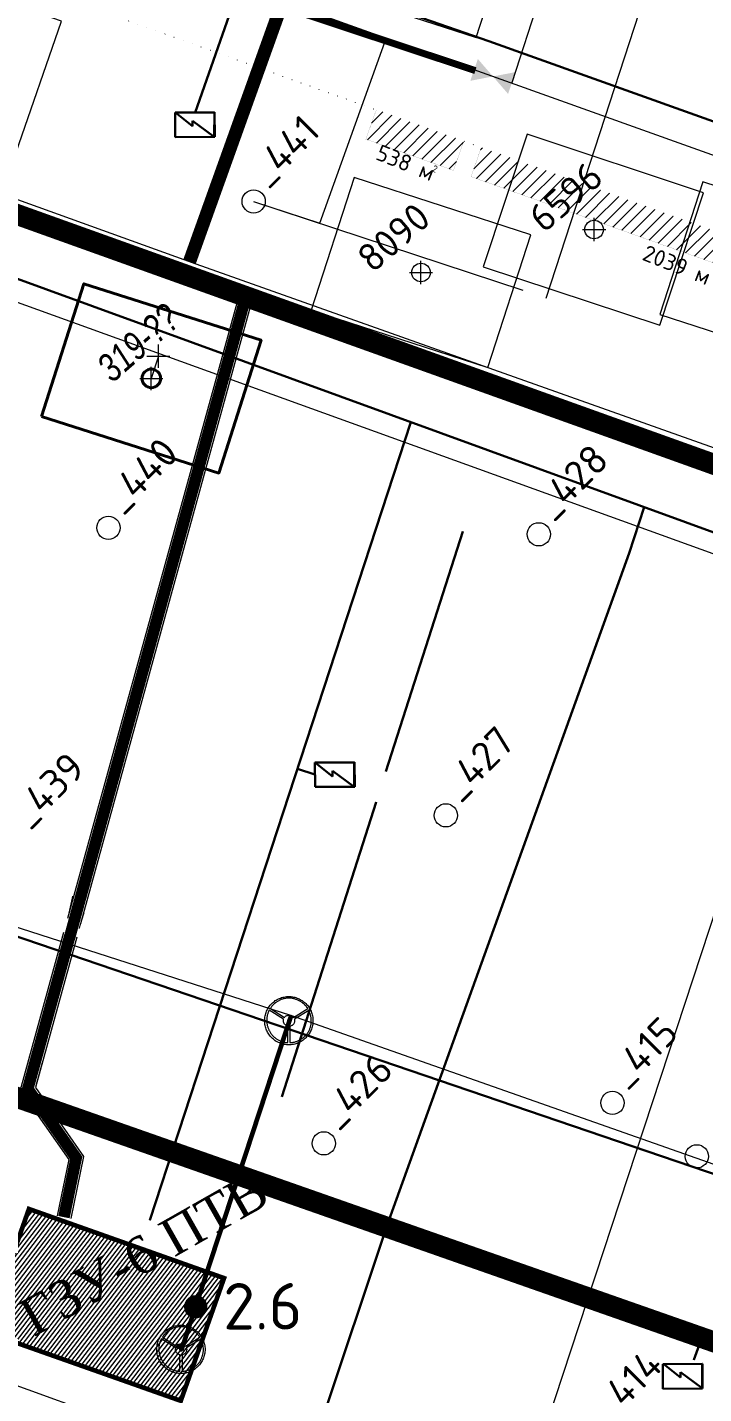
# Model space of a CAD drawing. Header units: millimetres. Extents: x 519 to 9564855, y -810 to 5021775.
# Drawn here: x 9531603 to 9531894, y 4999046 to 4999633 of the extents above; entities that cross this region are included whole.
import ezdxf

# ---------------------------------------------------------------- set-up
doc = ezdxf.new("R2010")
doc.units = ezdxf.units.MM
doc.header["$LTSCALE"] = 2
doc.header["$MEASUREMENT"] = 0
doc.header["$PDMODE"] = 2
doc.header["$PDSIZE"] = 5
doc.linetypes.add('DASHED', pattern=[0.75, 0.5, -0.25])
for name, color, linetype in [('COMPOUND', 3, 'Continuous'), ('Existing roads', 41, 'Continuous'), ('FIBERGLASS', 212, 'Continuous'), ('OilColl&Flowlines', 3, 'Continuous'), ('OLD WELLS(dr.bfr2000)', 24, 'Continuous'), ('PPLINE_WAT', 7, 'WTR_LINE'), ('ROAD_ASF', 9, 'Continuous'), ('ROAD_GROUND', 9, 'Continuous'), ('Скважины  2018 года', 7, 'Continuous'), ('Скважины 2017г', 221, 'Continuous'), ('Скважины 2019г.', 241, 'Continuous'), ('Скважины на 2015 год', 7, 'Continuous'), ('Скважины на 2020 год', 140, 'Continuous')]:
    doc.layers.add(name, color=color, linetype=linetype)
for name, color, linetype, lineweight in [('SteamInjInfrastructure', 25, 'Continuous', 100), ('Оптиковолоконный кабель', 220, 'CAB6', 20), ('Скв на 2025 допы от ХеКай', 204, 'Continuous', 0), ('Скважины на 2023 год', 201, 'Continuous', 20), ('Электро', 1, 'Continuous', 30), ('Электроснаб', 1, 'Continuous', 18), ('Электроснабжене', 1, 'Continuous', 18)]:
    doc.layers.add(name, color=color, linetype=linetype, lineweight=lineweight)
doc.styles.add('92051501$0$STANDARD', font='simplex.shx')
doc.styles.add('Elect', font='isocpeur.ttf')
doc.styles.add('GeoApp', font='', dxfattribs={"height": 1})
doc.styles.add('Line_GUGK', font='')
doc.styles.get("Standard").update_dxf_attribs({"font": 'isocpeur.ttf', "width": 0.5})
doc.styles.get('GeoApp').set_extended_font_data('D431', italic=True)
doc.styles.get('Line_GUGK').set_extended_font_data('Bm431', italic=True)
doc.linetypes.add('CAB', pattern='A,0.7,-0.43403,["K",Standard,S=0.9,R=0,X=-0.4,Y=-0.3],-0.8', length=1.93403)
doc.linetypes.add('CAB6', pattern='A,0.9,-0.9,["6",Standard,S=0.9,R=0,X=-0.8,Y=-0.4],11', length=12.8)
doc.linetypes.add('g5_122_n', pattern='A,1,-1,1.5,-0.3,["Н",GeoApp,S=1,R=0,X=0,Y=-0.5],-1.5,1.5,-1,4,-1,4,-1,3', length=20.8)
doc.linetypes.add('STM_LINE', pattern='A,0.5,-0.2,["S",92051501$0$STANDARD,S=0.1,R=0,X=-0.1,Y=-0.05],-0.05', length=0.75)
doc.linetypes.add('WTR_LINE', pattern='A,0.5,-0.2,["W",92051501$0$STANDARD,S=0.1,R=0,X=-0.1,Y=-0.05],-0.05', length=0.75)
pattern_1 = [(45, (2e-07, 3e-08), (-2.6516504294, 2.6516504294), [])]

# ---------------------------------------------------------------- blocks, each defined once
blk = doc.blocks.new('A$C80b59c50')
at = {"color": 24, "linetype": 'g5_122_n', "lineweight": 30, "ltscale": 5}
blk.add_line((-70.19, -488.02, -25.78), (-989.26, -175.19, -25.78), dxfattribs=at)

msp = doc.modelspace()

# ---------------------------------------------------------------- hatches: boundary and pattern name
at = {"layer": 'Existing roads', "linetype": 'ByBlock', "lineweight": 0, "ltscale": 80}
h = msp.add_hatch(dxfattribs=at)
h.set_pattern_fill('ANSI31', color=0, scale=30, style=0)
h.set_pattern_definition(pattern_1)
edge = h.paths.add_edge_path()
edge.add_line((9532778.519, 4999230.469), (9531406.804, 4999722.068))
edge.add_line((9531988.9698, 4999513.27001), (9531985.02959, 4999501.29115))
edge.add_line((9531985.02959, 4999501.29115), (9532135.5995, 4999447.17366))
edge.add_line((9532135.5995, 4999447.17366), (9532139.95261, 4999459.32019))
h = msp.add_hatch(dxfattribs=at)
h.set_pattern_fill('ANSI31', color=0, scale=30, style=0)
h.set_pattern_definition(pattern_1)
edge = h.paths.add_edge_path()
edge.add_line((9531793.51542, 4999569.26863), (9531798.02798, 4999581.86007))
edge.add_line((9531941.09132, 4999530.58864), (9531936.69892, 4999518.35317))
edge.add_line((9531936.69892, 4999518.35317), (9531793.51542, 4999569.26863))
edge.add_line((9532778.519, 4999230.469), (9531406.804, 4999722.068))
h = msp.add_hatch(dxfattribs=at)
h.set_pattern_fill('ANSI31', color=0, scale=30, style=0)
h.set_pattern_definition(pattern_1)
edge = h.paths.add_edge_path()
edge.add_line((9531785.9778, 4999571.94897), (9531748.25838, 4999585.36184))
edge.add_line((9531748.25838, 4999585.36184), (9531752.81099, 4999598.06506))
edge.add_line((9531790.46586, 4999584.57021), (9531785.9778, 4999571.94897))
edge.add_line((9532778.519, 4999230.469), (9531406.804, 4999722.068))
at = {"layer": 'Скважины на 2015 год', "linetype": 'ByBlock', "lineweight": 0, "ltscale": 5}
h = msp.add_hatch(dxfattribs=at)
h.set_pattern_fill('ANSI31', color=5, scale=12, angle=7.57251357, style=0)
h.set_pattern_definition([(52.572513574, (747247.8576, -1213636.8536), (-1.19118473032, 0.9116353099), [])])
h.paths.add_polyline_path([(9531584.67336, 4999072.28076), (9531668.64166, 4999042.64489), (9531687.26658, 4999095.4155), (9531603.29828, 4999125.05137)])
h.paths.add_polyline_path([(9531606.12256, 4999059.92891), (9531711.34329, 4999119.63558), (9531694.4831, 4999149.34821), (9531589.26237, 4999089.64153)], flags=9)

# ---------------------------------------------------------------- linework, layer by layer
at = {"color": 5, "linetype": 'ByBlock', "lineweight": 0}
for points in [[(9531793.22971, 4999610.48965), (9531796.48284, 4999619.87299), (9531802.98248, 4999612.36402)], [(9531809.48212, 4999604.85506), (9531802.98248, 4999612.36402), (9531812.73525, 4999614.23839)]]:
    msp.add_solid(points, dxfattribs=at)
at = {"layer": 'COMPOUND', "lineweight": 0, "const_width": 2, "elevation": 0}
msp.add_lwpolyline([(9531668.64166, 4999042.64489), (9531584.67336, 4999072.28076), (9531603.3095, 4999125.16471), (9531687.26658, 4999095.4155), (9531668.64166, 4999042.64489)], dxfattribs=at)
at = {"layer": 'Existing roads', "color": 0, "linetype": 'ByBlock', "lineweight": 0, "ltscale": 80, "const_width": 0.05}
for points in [[(9531785.9778, 4999571.94897), (9531748.25838, 4999585.36184), (9531752.81099, 4999598.06506)], [(9531790.46586, 4999584.57021), (9531785.9778, 4999571.94897)], [(9531793.51542, 4999569.26863), (9531798.02798, 4999581.86007)], [(9531941.09132, 4999530.58864), (9531936.69892, 4999518.35317), (9531793.51542, 4999569.26863)]]:
    msp.add_lwpolyline(points, dxfattribs=at)
at = {"layer": 'FIBERGLASS', "color": 5, "linetype": 'DASHED', "lineweight": 0, "ltscale": 40, "const_width": 3}
msp.add_lwpolyline([(9531612.88825, 5000199.07456), (9531532.101, 4999969.172), (9531462.756, 4999725.164), (9531795.43, 4999614.868)], dxfattribs=at)
at = {"layer": 'OilColl&Flowlines', "linetype": 'ByBlock', "lineweight": 0, "ltscale": 50}
for p, q in [((9531825.86072, 4999516.92262), (9532005.65313, 5000068.40628)), ((9531593.58748, 4999687.40406), (9532633.13594, 4999315.37923, 0.66924)), ((9531834.72985, 4999683.1034), (9531811.10868, 4999609.54673)), ((9531728.49792, 4999549.22619), (9531757.12998, 4999629.1604)), ((9531700, 4999558.6), (9531815.89156, 4999520.47984)), ((9531700, 4999558.6), (9531728.49792, 4999549.22619))]:
    msp.add_line(p, q, dxfattribs=at)
at = {"layer": 'OilColl&Flowlines', "lineweight": 0}
for points in [[(9532713.437, 4998831.755), (9532326.537, 4998993.655), (9531716.037, 4999208.455), (9531285.237, 4999346.855), (9531274.437, 4999350.855), (9531275.137, 4999352.055)], [(9531715.14397, 4999216.5536), (9531715.14397, 4999216.5536), (9531715.6737, 4999216.54321), (9531716.19303, 4999216.50166), (9531716.71237, 4999216.42896), (9531717.22132, 4999216.34586), (9531717.71988, 4999216.22122), (9531718.20805, 4999216.0862), (9531718.69623, 4999215.92001), (9531719.16363, 4999215.73305), (9531719.62065, 4999215.52531), (9531720.06727, 4999215.29681), (9531720.50352, 4999215.04752), (9531720.92937, 4999214.77747), (9531721.33445, 4999214.48664), (9531721.72915, 4999214.17504), (9531722.10307, 4999213.85305), (9531722.46661, 4999213.51029), (9531722.80937, 4999213.14676), (9531723.14174, 4999212.77284), (9531723.45334, 4999212.37814), (9531723.74417, 4999211.97306), (9531724.01422, 4999211.5472), (9531724.26351, 4999211.11096), (9531724.49201, 4999210.66433), (9531724.71013, 4999210.20732), (9531724.8971, 4999209.72953), (9531725.06328, 4999209.25174), (9531725.19831, 4999208.75318), (9531725.31256, 4999208.25462), (9531725.40604, 4999207.74567), (9531725.47875, 4999207.22633), (9531725.5203, 4999206.69661), (9531725.53068, 4999206.16689), (9531725.53068, 4999206.16689), (9531725.5203, 4999205.62678), (9531725.47875, 4999205.09706), (9531725.40604, 4999204.57772), (9531725.31256, 4999204.06877), (9531725.19831, 4999203.57021), (9531725.06328, 4999203.07165), (9531724.8971, 4999202.58347), (9531724.71013, 4999202.11607), (9531724.49201, 4999201.65906), (9531724.26351, 4999201.21243), (9531724.01422, 4999200.77618), (9531723.74417, 4999200.35033), (9531723.45334, 4999199.94525), (9531723.14174, 4999199.55055), (9531722.80937, 4999199.17663), (9531722.46661, 4999198.8131), (9531722.10307, 4999198.47033), (9531721.72915, 4999198.14835), (9531721.33445, 4999197.83675), (9531720.92937, 4999197.54592), (9531720.50352, 4999197.27586), (9531720.06727, 4999197.02658), (9531719.62065, 4999196.79807), (9531719.16363, 4999196.59034), (9531718.69623, 4999196.40338), (9531718.20805, 4999196.24758), (9531717.71988, 4999196.10216), (9531717.22132, 4999195.98791), (9531716.71237, 4999195.89443), (9531716.19303, 4999195.83211), (9531715.6737, 4999195.79056), (9531715.14397, 4999195.78018), (9531715.14397, 4999195.78018), (9531714.60387, 4999195.79056), (9531714.07414, 4999195.83211), (9531713.55481, 4999195.89443), (9531713.04586, 4999195.98791), (9531712.53691, 4999196.10216), (9531712.04873, 4999196.24758), (9531711.56056, 4999196.40338), (9531711.09316, 4999196.59034), (9531710.62576, 4999196.79807), (9531710.17913, 4999197.02658), (9531709.74288, 4999197.27586), (9531709.32742, 4999197.54592), (9531708.92233, 4999197.83675), (9531708.52764, 4999198.14835), (9531708.15372, 4999198.47033), (9531707.79018, 4999198.8131), (9531707.44742, 4999199.17663), (9531707.11505, 4999199.55055), (9531706.81383, 4999199.94525), (9531706.523, 4999200.35033), (9531706.25295, 4999200.77618), (9531706.00367, 4999201.21243), (9531705.77516, 4999201.65906), (9531705.56743, 4999202.11607), (9531705.38047, 4999202.58347), (9531705.22467, 4999203.07165), (9531705.07925, 4999203.57021), (9531704.965, 4999204.06877), (9531704.87152, 4999204.57772), (9531704.8092, 4999205.09706), (9531704.76765, 4999205.62678), (9531704.75726, 4999206.16689), (9531704.75726, 4999206.16689), (9531704.76765, 4999206.69661), (9531704.8092, 4999207.22633), (9531704.87152, 4999207.74567), (9531704.965, 4999208.25462), (9531705.07925, 4999208.75318), (9531705.22467, 4999209.25174), (9531705.38047, 4999209.72953), (9531705.56743, 4999210.20732), (9531705.77516, 4999210.66433), (9531706.00367, 4999211.11096), (9531706.25295, 4999211.5472), (9531706.523, 4999211.97306), (9531706.81383, 4999212.37814), (9531707.11505, 4999212.77284), (9531707.44742, 4999213.14676), (9531707.79018, 4999213.51029), (9531708.15372, 4999213.85305), (9531708.52764, 4999214.17504), (9531708.92233, 4999214.48664), (9531709.32742, 4999214.77747), (9531709.74288, 4999215.04752), (9531710.17913, 4999215.29681), (9531710.62576, 4999215.52531), (9531711.09316, 4999215.73305), (9531711.56056, 4999215.92001), (9531712.04873, 4999216.0862), (9531712.53691, 4999216.22122), (9531713.04586, 4999216.34586), (9531713.55481, 4999216.42896), (9531714.07414, 4999216.50166), (9531714.60387, 4999216.54321), (9531715.14397, 4999216.5536)], [(9531713.27437, 4999207.58987), (9531713.27437, 4999207.58987), (9531713.4821, 4999207.83915), (9531713.72099, 4999208.05727), (9531713.98066, 4999208.23384), (9531714.24033, 4999208.36887), (9531714.52077, 4999208.46235), (9531714.8116, 4999208.53506), (9531715.10243, 4999208.56622), (9531715.39326, 4999208.56622), (9531715.6737, 4999208.53506), (9531715.95414, 4999208.47274), (9531716.21381, 4999208.38964), (9531716.4527, 4999208.27539), (9531716.68121, 4999208.14036), (9531716.86817, 4999207.97418), (9531717.03436, 4999207.7976), (9531717.16938, 4999207.58987), (9531723.256, 4999211.40179), (9531723.256, 4999211.40179), (9531723.11058, 4999211.64068), (9531722.94439, 4999211.86919), (9531722.77821, 4999212.0977), (9531722.60163, 4999212.32621), (9531722.41467, 4999212.54433), (9531722.22771, 4999212.76245), (9531722.01998, 4999212.97018), (9531721.81224, 4999213.17792), (9531721.59412, 4999213.37526), (9531721.376, 4999213.57261), (9531721.13711, 4999213.75957), (9531720.89821, 4999213.93615), (9531720.65932, 4999214.11272), (9531720.41004, 4999214.27891), (9531720.15037, 4999214.4451), (9531719.8907, 4999214.59051), (9531719.62065, 4999214.73592), (9531719.35059, 4999214.88134), (9531719.07015, 4999215.00598), (9531718.78971, 4999215.13062), (9531718.50927, 4999215.24487), (9531718.21844, 4999215.34874), (9531717.92761, 4999215.44222), (9531717.63678, 4999215.52531), (9531717.33557, 4999215.60841), (9531717.03436, 4999215.67073), (9531716.73314, 4999215.73305), (9531716.42154, 4999215.78498), (9531716.12032, 4999215.81614), (9531715.80872, 4999215.8473), (9531715.49712, 4999215.85769), (9531715.18552, 4999215.86807), (9531715.18552, 4999215.86807), (9531714.87392, 4999215.85769), (9531714.56232, 4999215.8473), (9531714.25072, 4999215.81614), (9531713.93912, 4999215.78498), (9531713.6379, 4999215.73305), (9531713.33669, 4999215.68111), (9531713.03547, 4999215.61879), (9531712.74464, 4999215.54609), (9531712.44343, 4999215.45261), (9531712.16299, 4999215.35913), (9531711.87216, 4999215.26565), (9531711.59172, 4999215.15139), (9531711.32166, 4999215.02675), (9531711.05161, 4999214.90211), (9531710.78156, 4999214.76708), (9531710.52189, 4999214.62167), (9531710.26222, 4999214.47626), (9531710.01294, 4999214.31007), (9531709.76366, 4999214.14388), (9531709.52476, 4999213.97769), (9531709.29626, 4999213.79073), (9531709.06775, 4999213.60377), (9531708.84963, 4999213.41681), (9531708.63151, 4999213.20908), (9531708.42377, 4999213.00134), (9531708.22642, 4999212.79361), (9531708.03946, 4999212.57549), (9531707.8525, 4999212.34698), (9531707.67593, 4999212.11847), (9531707.49936, 4999211.88996), (9531707.34355, 4999211.65107), (9531707.18775, 4999211.40179), (9531713.27437, 4999207.58987)], [(9531714.73889, 4999203.77794), (9531714.73889, 4999203.77794), (9531714.5, 4999203.86104), (9531714.27149, 4999203.95452), (9531714.04298, 4999204.07916), (9531713.83525, 4999204.21419), (9531713.6379, 4999204.36999), (9531713.46133, 4999204.53617), (9531713.29514, 4999204.72313), (9531713.16011, 4999204.92048), (9531713.03547, 4999205.12822), (9531712.9316, 4999205.34634), (9531712.8589, 4999205.57484), (9531712.80696, 4999205.81374), (9531712.78619, 4999206.06302), (9531712.79658, 4999206.3123), (9531712.83812, 4999206.56158), (9531712.91083, 4999206.82125), (9531706.70997, 4999210.71627), (9531706.70997, 4999210.71627), (9531706.57494, 4999210.46699), (9531706.4503, 4999210.2177), (9531706.33604, 4999209.95804), (9531706.23218, 4999209.69837), (9531706.12831, 4999209.42831), (9531706.03483, 4999209.14787), (9531705.95174, 4999208.87782), (9531705.87903, 4999208.58699), (9531705.81671, 4999208.30655), (9531705.76477, 4999208.01572), (9531705.71284, 4999207.72489), (9531705.68168, 4999207.43407), (9531705.65052, 4999207.13285), (9531705.62975, 4999206.83164), (9531705.61936, 4999206.53042), (9531705.61936, 4999206.22921), (9531705.62975, 4999205.92799), (9531705.65052, 4999205.62678), (9531705.67129, 4999205.31518), (9531705.71284, 4999205.01396), (9531705.75439, 4999204.71275), (9531705.81671, 4999204.41153), (9531705.87903, 4999204.11032), (9531705.95174, 4999203.8091), (9531706.03483, 4999203.50789), (9531706.12831, 4999203.21706), (9531706.23218, 4999202.92623), (9531706.34643, 4999202.63541), (9531706.47107, 4999202.34458), (9531706.6061, 4999202.06414), (9531706.75151, 4999201.7837), (9531706.90731, 4999201.50325), (9531706.90731, 4999201.50325), (9531707.06311, 4999201.2332), (9531707.23969, 4999200.97353), (9531707.40587, 4999200.71386), (9531707.59284, 4999200.46458), (9531707.79018, 4999200.22569), (9531707.98753, 4999199.98679), (9531708.18488, 4999199.75829), (9531708.403, 4999199.54017), (9531708.61073, 4999199.33243), (9531708.83924, 4999199.1247), (9531709.06775, 4999198.92735), (9531709.30664, 4999198.74039), (9531709.54554, 4999198.55343), (9531709.78443, 4999198.38724), (9531710.03371, 4999198.22105), (9531710.29338, 4999198.06525), (9531710.54266, 4999197.90945), (9531710.81272, 4999197.77443), (9531711.07238, 4999197.6394), (9531711.34244, 4999197.51476), (9531711.61249, 4999197.4005), (9531711.89293, 4999197.29664), (9531712.16299, 4999197.19277), (9531712.44343, 4999197.10968), (9531712.73426, 4999197.02658), (9531713.0147, 4999196.95388), (9531713.29514, 4999196.89155), (9531713.58597, 4999196.83962), (9531713.8768, 4999196.78769), (9531714.15724, 4999196.75653), (9531714.44806, 4999196.73575), (9531714.73889, 4999196.71498), (9531714.73889, 4999203.77794)], [(9531717.53292, 4999206.82125), (9531717.53292, 4999206.82125), (9531717.59524, 4999206.5512), (9531717.6264, 4999206.28114), (9531717.6264, 4999206.02147), (9531717.60562, 4999205.77219), (9531717.56408, 4999205.52291), (9531717.50176, 4999205.28402), (9531717.40828, 4999205.0659), (9531717.30441, 4999204.85816), (9531717.16938, 4999204.66081), (9531717.0032, 4999204.47385), (9531716.82662, 4999204.31805), (9531716.62927, 4999204.16225), (9531716.41115, 4999204.03761), (9531716.17226, 4999203.93374), (9531715.91259, 4999203.84026), (9531715.63215, 4999203.77794), (9531715.63215, 4999196.71498), (9531715.63215, 4999196.71498), (9531715.91259, 4999196.72537), (9531716.19303, 4999196.74614), (9531716.47347, 4999196.7773), (9531716.75391, 4999196.81885), (9531717.03436, 4999196.87078), (9531717.3148, 4999196.92272), (9531717.59524, 4999196.99542), (9531717.87568, 4999197.06813), (9531718.15612, 4999197.15122), (9531718.43656, 4999197.2447), (9531718.717, 4999197.34857), (9531718.98706, 4999197.45244), (9531719.25711, 4999197.57708), (9531719.52717, 4999197.70172), (9531719.79722, 4999197.83675), (9531720.05689, 4999197.98216), (9531720.31656, 4999198.12757), (9531720.57622, 4999198.29376), (9531720.8255, 4999198.45995), (9531721.07479, 4999198.63652), (9531721.31368, 4999198.8131), (9531721.55257, 4999199.01044), (9531721.78108, 4999199.20779), (9531722.00959, 4999199.41553), (9531722.22771, 4999199.62326), (9531722.43544, 4999199.85177), (9531722.64318, 4999200.08028), (9531722.84053, 4999200.31917), (9531723.02749, 4999200.55806), (9531723.21445, 4999200.80734), (9531723.38064, 4999201.06701), (9531723.54682, 4999201.33707), (9531723.54682, 4999201.33707), (9531723.70262, 4999201.61751), (9531723.84804, 4999201.89795), (9531723.98306, 4999202.18878), (9531724.10771, 4999202.46922), (9531724.21157, 4999202.76005), (9531724.31544, 4999203.06126), (9531724.40892, 4999203.35209), (9531724.49201, 4999203.64292), (9531724.56472, 4999203.94413), (9531724.63743, 4999204.24535), (9531724.68936, 4999204.53617), (9531724.73091, 4999204.83739), (9531724.76207, 4999205.1386), (9531724.79323, 4999205.43982), (9531724.80361, 4999205.73065), (9531724.814, 4999206.03186), (9531724.814, 4999206.33307), (9531724.79323, 4999206.6239), (9531724.77245, 4999206.91473), (9531724.74129, 4999207.21595), (9531724.71013, 4999207.50677), (9531724.6582, 4999207.78721), (9531724.60627, 4999208.07804), (9531724.53356, 4999208.35848), (9531724.46085, 4999208.63892), (9531724.37776, 4999208.91937), (9531724.28428, 4999209.19981), (9531724.1908, 4999209.46986), (9531724.07655, 4999209.72953), (9531723.96229, 4999209.99958), (9531723.83765, 4999210.25925), (9531723.70262, 4999210.50853), (9531717.53292, 4999206.82125)], [(9531715.22707, 4999206.82125), (9531715.22707, 4999206.82125), (9531715.09204, 4999206.81086), (9531714.9674, 4999206.76932), (9531714.86353, 4999206.707), (9531714.75967, 4999206.63429), (9531714.68696, 4999206.53042), (9531714.62464, 4999206.42656), (9531714.58309, 4999206.30191), (9531714.57271, 4999206.16689), (9531714.57271, 4999206.16689), (9531714.58309, 4999206.03186), (9531714.62464, 4999205.91761), (9531714.68696, 4999205.80335), (9531714.75967, 4999205.70987), (9531714.86353, 4999205.62678), (9531714.9674, 4999205.57484), (9531715.09204, 4999205.5333), (9531715.22707, 4999205.52291), (9531715.22707, 4999205.52291), (9531715.3621, 4999205.5333), (9531715.47635, 4999205.57484), (9531715.5906, 4999205.62678), (9531715.68408, 4999205.70987), (9531715.76718, 4999205.80335), (9531715.81911, 4999205.91761), (9531715.86066, 4999206.03186), (9531715.87104, 4999206.16689), (9531715.87104, 4999206.16689), (9531715.86066, 4999206.30191), (9531715.81911, 4999206.42656), (9531715.76718, 4999206.53042), (9531715.68408, 4999206.63429), (9531715.5906, 4999206.707), (9531715.47635, 4999206.76932), (9531715.3621, 4999206.81086), (9531715.22707, 4999206.82125)], [(9531668.70467, 4999075.16235), (9531668.70467, 4999075.16235), (9531669.23439, 4999075.15196), (9531669.75373, 4999075.11042), (9531670.27306, 4999075.03771), (9531670.78201, 4999074.95461), (9531671.28057, 4999074.82997), (9531671.76875, 4999074.69495), (9531672.25692, 4999074.52876), (9531672.72433, 4999074.3418), (9531673.18134, 4999074.13406), (9531673.62797, 4999073.90556), (9531674.06421, 4999073.65628), (9531674.49007, 4999073.38622), (9531674.89515, 4999073.09539), (9531675.28984, 4999072.78379), (9531675.66376, 4999072.4618), (9531676.0273, 4999072.11904), (9531676.37006, 4999071.75551), (9531676.70244, 4999071.38159), (9531677.01404, 4999070.98689), (9531677.30486, 4999070.58181), (9531677.57492, 4999070.15595), (9531677.8242, 4999069.71971), (9531678.05271, 4999069.27308), (9531678.27083, 4999068.81607), (9531678.45779, 4999068.33828), (9531678.62398, 4999067.86049), (9531678.759, 4999067.36193), (9531678.87326, 4999066.86337), (9531678.96674, 4999066.35442), (9531679.03945, 4999065.83508), (9531679.08099, 4999065.30536), (9531679.09138, 4999064.77564), (9531679.09138, 4999064.77564), (9531679.08099, 4999064.23553), (9531679.03945, 4999063.70581), (9531678.96674, 4999063.18647), (9531678.87326, 4999062.67752), (9531678.759, 4999062.17896), (9531678.62398, 4999061.6804), (9531678.45779, 4999061.19222), (9531678.27083, 4999060.72482), (9531678.05271, 4999060.26781), (9531677.8242, 4999059.82118), (9531677.57492, 4999059.38494), (9531677.30486, 4999058.95908), (9531677.01404, 4999058.554), (9531676.70244, 4999058.1593), (9531676.37006, 4999057.78538), (9531676.0273, 4999057.42185), (9531675.66376, 4999057.07909), (9531675.28984, 4999056.7571), (9531674.89515, 4999056.4455), (9531674.49007, 4999056.15467), (9531674.06421, 4999055.88461), (9531673.62797, 4999055.63533), (9531673.18134, 4999055.40683), (9531672.72433, 4999055.19909), (9531672.25692, 4999055.01213), (9531671.76875, 4999054.85633), (9531671.28057, 4999054.71092), (9531670.78201, 4999054.59666), (9531670.27306, 4999054.50318), (9531669.75373, 4999054.44086), (9531669.23439, 4999054.39931), (9531668.70467, 4999054.38893), (9531668.70467, 4999054.38893), (9531668.16456, 4999054.39931), (9531667.63484, 4999054.44086), (9531667.1155, 4999054.50318), (9531666.60655, 4999054.59666), (9531666.0976, 4999054.71092), (9531665.60943, 4999054.85633), (9531665.12125, 4999055.01213), (9531664.65385, 4999055.19909), (9531664.18645, 4999055.40683), (9531663.73982, 4999055.63533), (9531663.30358, 4999055.88461), (9531662.88811, 4999056.15467), (9531662.48303, 4999056.4455), (9531662.08833, 4999056.7571), (9531661.71441, 4999057.07909), (9531661.35088, 4999057.42185), (9531661.00812, 4999057.78538), (9531660.67574, 4999058.1593), (9531660.37453, 4999058.554), (9531660.0837, 4999058.95908), (9531659.81364, 4999059.38494), (9531659.56436, 4999059.82118), (9531659.33586, 4999060.26781), (9531659.12812, 4999060.72482), (9531658.94116, 4999061.19222), (9531658.78536, 4999061.6804), (9531658.63995, 4999062.17896), (9531658.52569, 4999062.67752), (9531658.43221, 4999063.18647), (9531658.36989, 4999063.70581), (9531658.32834, 4999064.23553), (9531658.31796, 4999064.77564), (9531658.31796, 4999064.77564), (9531658.32834, 4999065.30536), (9531658.36989, 4999065.83508), (9531658.43221, 4999066.35442), (9531658.52569, 4999066.86337), (9531658.63995, 4999067.36193), (9531658.78536, 4999067.86049), (9531658.94116, 4999068.33828), (9531659.12812, 4999068.81607), (9531659.33586, 4999069.27308), (9531659.56436, 4999069.71971), (9531659.81364, 4999070.15595), (9531660.0837, 4999070.58181), (9531660.37453, 4999070.98689), (9531660.67574, 4999071.38159), (9531661.00812, 4999071.75551), (9531661.35088, 4999072.11904), (9531661.71441, 4999072.4618), (9531662.08833, 4999072.78379), (9531662.48303, 4999073.09539), (9531662.88811, 4999073.38622), (9531663.30358, 4999073.65628), (9531663.73982, 4999073.90556), (9531664.18645, 4999074.13406), (9531664.65385, 4999074.3418), (9531665.12125, 4999074.52876), (9531665.60943, 4999074.69495), (9531666.0976, 4999074.82997), (9531666.60655, 4999074.95461), (9531667.1155, 4999075.03771), (9531667.63484, 4999075.11042), (9531668.16456, 4999075.15196), (9531668.70467, 4999075.16235)], [(9531666.83506, 4999066.19862), (9531666.83506, 4999066.19862), (9531667.04279, 4999066.4479), (9531667.28169, 4999066.66602), (9531667.54136, 4999066.84259), (9531667.80102, 4999066.97762), (9531668.08147, 4999067.0711), (9531668.37229, 4999067.14381), (9531668.66312, 4999067.17497), (9531668.95395, 4999067.17497), (9531669.23439, 4999067.14381), (9531669.51483, 4999067.08149), (9531669.7745, 4999066.99839), (9531670.01339, 4999066.88414), (9531670.2419, 4999066.74911), (9531670.42886, 4999066.58293), (9531670.59505, 4999066.40635), (9531670.73008, 4999066.19862), (9531676.81669, 4999070.01054), (9531676.81669, 4999070.01054), (9531676.67128, 4999070.24943), (9531676.50509, 4999070.47794), (9531676.3389, 4999070.70645), (9531676.16233, 4999070.93496), (9531675.97537, 4999071.15308), (9531675.7884, 4999071.3712), (9531675.58067, 4999071.57893), (9531675.37294, 4999071.78667), (9531675.15482, 4999071.98402), (9531674.93669, 4999072.18136), (9531674.6978, 4999072.36832), (9531674.45891, 4999072.5449), (9531674.22001, 4999072.72147), (9531673.97073, 4999072.88766), (9531673.71106, 4999073.05385), (9531673.45139, 4999073.19926), (9531673.18134, 4999073.34467), (9531672.91129, 4999073.49009), (9531672.63084, 4999073.61473), (9531672.3504, 4999073.73937), (9531672.06996, 4999073.85362), (9531671.77913, 4999073.95749), (9531671.48831, 4999074.05097), (9531671.19748, 4999074.13406), (9531670.89626, 4999074.21716), (9531670.59505, 4999074.27948), (9531670.29383, 4999074.3418), (9531669.98223, 4999074.39373), (9531669.68102, 4999074.42489), (9531669.36942, 4999074.45605), (9531669.05782, 4999074.46644), (9531668.74621, 4999074.47683), (9531668.74621, 4999074.47683), (9531668.43461, 4999074.46644), (9531668.12301, 4999074.45605), (9531667.81141, 4999074.42489), (9531667.49981, 4999074.39373), (9531667.1986, 4999074.3418), (9531666.89738, 4999074.28987), (9531666.59617, 4999074.22754), (9531666.30534, 4999074.15484), (9531666.00412, 4999074.06136), (9531665.72368, 4999073.96788), (9531665.43285, 4999073.8744), (9531665.15241, 4999073.76014), (9531664.88236, 4999073.6355), (9531664.6123, 4999073.51086), (9531664.34225, 4999073.37583), (9531664.08258, 4999073.23042), (9531663.82291, 4999073.08501), (9531663.57363, 4999072.91882), (9531663.32435, 4999072.75263), (9531663.08546, 4999072.58644), (9531662.85695, 4999072.39948), (9531662.62844, 4999072.21252), (9531662.41032, 4999072.02556), (9531662.1922, 4999071.81783), (9531661.98447, 4999071.61009), (9531661.78712, 4999071.40236), (9531661.60016, 4999071.18424), (9531661.4132, 4999070.95573), (9531661.23662, 4999070.72722), (9531661.06005, 4999070.49872), (9531660.90425, 4999070.25982), (9531660.74845, 4999070.01054), (9531666.83506, 4999066.19862)], [(9531668.29959, 4999062.3867), (9531668.29959, 4999062.3867), (9531668.06069, 4999062.46979), (9531667.83218, 4999062.56327), (9531667.60368, 4999062.68791), (9531667.39594, 4999062.82294), (9531667.1986, 4999062.97874), (9531667.02202, 4999063.14492), (9531666.85583, 4999063.33189), (9531666.72081, 4999063.52923), (9531666.59617, 4999063.73697), (9531666.4923, 4999063.95509), (9531666.41959, 4999064.1836), (9531666.36766, 4999064.42249), (9531666.34688, 4999064.67177), (9531666.35727, 4999064.92105), (9531666.39882, 4999065.17033), (9531666.47153, 4999065.43), (9531660.27066, 4999069.32502), (9531660.27066, 4999069.32502), (9531660.13563, 4999069.07574), (9531660.01099, 4999068.82646), (9531659.89674, 4999068.56679), (9531659.79287, 4999068.30712), (9531659.689, 4999068.03707), (9531659.59552, 4999067.75662), (9531659.51243, 4999067.48657), (9531659.43972, 4999067.19574), (9531659.3774, 4999066.9153), (9531659.32547, 4999066.62447), (9531659.27353, 4999066.33365), (9531659.24237, 4999066.04282), (9531659.21121, 4999065.7416), (9531659.19044, 4999065.44039), (9531659.18005, 4999065.13917), (9531659.18005, 4999064.83796), (9531659.19044, 4999064.53674), (9531659.21121, 4999064.23553), (9531659.23199, 4999063.92393), (9531659.27353, 4999063.62271), (9531659.31508, 4999063.3215), (9531659.3774, 4999063.02028), (9531659.43972, 4999062.71907), (9531659.51243, 4999062.41786), (9531659.59552, 4999062.11664), (9531659.689, 4999061.82581), (9531659.79287, 4999061.53498), (9531659.90712, 4999061.24416), (9531660.03176, 4999060.95333), (9531660.16679, 4999060.67289), (9531660.31221, 4999060.39245), (9531660.46801, 4999060.11201), (9531660.46801, 4999060.11201), (9531660.62381, 4999059.84195), (9531660.80038, 4999059.58228), (9531660.96657, 4999059.32262), (9531661.15353, 4999059.07333), (9531661.35088, 4999058.83444), (9531661.54822, 4999058.59555), (9531661.74557, 4999058.36704), (9531661.96369, 4999058.14892), (9531662.17143, 4999057.94118), (9531662.39993, 4999057.73345), (9531662.62844, 4999057.5361), (9531662.86734, 4999057.34914), (9531663.10623, 4999057.16218), (9531663.34513, 4999056.99599), (9531663.59441, 4999056.8298), (9531663.85407, 4999056.674), (9531664.10336, 4999056.5182), (9531664.37341, 4999056.38318), (9531664.63308, 4999056.24815), (9531664.90313, 4999056.12351), (9531665.17319, 4999056.00925), (9531665.45363, 4999055.90539), (9531665.72368, 4999055.80152), (9531666.00412, 4999055.71843), (9531666.29495, 4999055.63533), (9531666.57539, 4999055.56263), (9531666.85583, 4999055.50031), (9531667.14666, 4999055.44837), (9531667.43749, 4999055.39644), (9531667.71793, 4999055.36528), (9531668.00876, 4999055.34451), (9531668.29959, 4999055.32373), (9531668.29959, 4999062.3867)], [(9531671.09361, 4999065.43), (9531671.09361, 4999065.43), (9531671.15593, 4999065.15995), (9531671.18709, 4999064.88989), (9531671.18709, 4999064.63022), (9531671.16632, 4999064.38094), (9531671.12477, 4999064.13166), (9531671.06245, 4999063.89277), (9531670.96897, 4999063.67465), (9531670.8651, 4999063.46691), (9531670.73008, 4999063.26957), (9531670.56389, 4999063.0826), (9531670.38732, 4999062.9268), (9531670.18997, 4999062.771), (9531669.97185, 4999062.64636), (9531669.73295, 4999062.5425), (9531669.47328, 4999062.44902), (9531669.19284, 4999062.3867), (9531669.19284, 4999055.32373), (9531669.19284, 4999055.32373), (9531669.47328, 4999055.33412), (9531669.75373, 4999055.35489), (9531670.03417, 4999055.38605), (9531670.31461, 4999055.4276), (9531670.59505, 4999055.47953), (9531670.87549, 4999055.53147), (9531671.15593, 4999055.60417), (9531671.43637, 4999055.67688), (9531671.71681, 4999055.75997), (9531671.99726, 4999055.85345), (9531672.2777, 4999055.95732), (9531672.54775, 4999056.06119), (9531672.81781, 4999056.18583), (9531673.08786, 4999056.31047), (9531673.35791, 4999056.4455), (9531673.61758, 4999056.59091), (9531673.87725, 4999056.73632), (9531674.13692, 4999056.90251), (9531674.3862, 4999057.0687), (9531674.63548, 4999057.24527), (9531674.87437, 4999057.42185), (9531675.11327, 4999057.61919), (9531675.34178, 4999057.81654), (9531675.57028, 4999058.02428), (9531675.7884, 4999058.23201), (9531675.99614, 4999058.46052), (9531676.20387, 4999058.68903), (9531676.40122, 4999058.92792), (9531676.58818, 4999059.16681), (9531676.77514, 4999059.4161), (9531676.94133, 4999059.67576), (9531677.10752, 4999059.94582), (9531677.10752, 4999059.94582), (9531677.26332, 4999060.22626), (9531677.40873, 4999060.5067), (9531677.54376, 4999060.79753), (9531677.6684, 4999061.07797), (9531677.77227, 4999061.3688), (9531677.87613, 4999061.67001), (9531677.96961, 4999061.96084), (9531678.05271, 4999062.25167), (9531678.12541, 4999062.55288), (9531678.19812, 4999062.8541), (9531678.25006, 4999063.14492), (9531678.2916, 4999063.44614), (9531678.32276, 4999063.74735), (9531678.35392, 4999064.04857), (9531678.36431, 4999064.3394), (9531678.3747, 4999064.64061), (9531678.3747, 4999064.94183), (9531678.35392, 4999065.23265), (9531678.33315, 4999065.52348), (9531678.30199, 4999065.8247), (9531678.27083, 4999066.11552), (9531678.21889, 4999066.39597), (9531678.16696, 4999066.68679), (9531678.09425, 4999066.96723), (9531678.02155, 4999067.24768), (9531677.93845, 4999067.52812), (9531677.84497, 4999067.80856), (9531677.75149, 4999068.07861), (9531677.63724, 4999068.33828), (9531677.52299, 4999068.60833), (9531677.39834, 4999068.868), (9531677.26332, 4999069.11728), (9531671.09361, 4999065.43)], [(9531668.78776, 4999065.43), (9531668.78776, 4999065.43), (9531668.65273, 4999065.41961), (9531668.52809, 4999065.37807), (9531668.42423, 4999065.31575), (9531668.32036, 4999065.24304), (9531668.24765, 4999065.13917), (9531668.18533, 4999065.03531), (9531668.14379, 4999064.91067), (9531668.1334, 4999064.77564), (9531668.1334, 4999064.77564), (9531668.14379, 4999064.64061), (9531668.18533, 4999064.52636), (9531668.24765, 4999064.4121), (9531668.32036, 4999064.31862), (9531668.42423, 4999064.23553), (9531668.52809, 4999064.1836), (9531668.65273, 4999064.14205), (9531668.78776, 4999064.13166), (9531668.78776, 4999064.13166), (9531668.92279, 4999064.14205), (9531669.03704, 4999064.1836), (9531669.1513, 4999064.23553), (9531669.24478, 4999064.31862), (9531669.32787, 4999064.4121), (9531669.3798, 4999064.52636), (9531669.42135, 4999064.64061), (9531669.43174, 4999064.77564), (9531669.43174, 4999064.77564), (9531669.42135, 4999064.91067), (9531669.3798, 4999065.03531), (9531669.32787, 4999065.13917), (9531669.24478, 4999065.24304), (9531669.1513, 4999065.31575), (9531669.03704, 4999065.37807), (9531668.92279, 4999065.41961), (9531668.78776, 4999065.43)], [(9531668.14134, 4999065.16627), (9531668.237, 4999065.455)]]:
    msp.add_lwpolyline(points, dxfattribs=at)
at = {"layer": 'OilColl&Flowlines', "lineweight": 0, "const_width": 2}
msp.add_lwpolyline([(9531716.16791, 4999208.40894), (9531715.437, 4999206.255), (9531669.237, 4999065.455), (9531666.737, 4999066.255)], dxfattribs=at)
at = {"layer": 'OilColl&Flowlines', "lineweight": 0, "const_width": 5}
msp.add_lwpolyline([(9531677.54454, 4999082.84752, 1), (9531672.5671, 4999083.322, 1)], format="xyb", close=True, dxfattribs=at)
at = {"layer": 'OLD WELLS(dr.bfr2000)', "lineweight": 0}
for centre in [(9531700, 4999558.6), (9531637.5, 4999418.2), (9531822.7, 4999415.4), (9531782.7, 4999294.5), (9531854.4, 4999170.8), (9531730.2, 4999153.4), (9531890.7, 4999147.8)]:
    msp.add_circle(centre, 5, dxfattribs=at)
at = {"layer": 'PPLINE_WAT', "color": 5, "lineweight": 0, "ltscale": 2}
msp.add_lwpolyline([(9529678.04536, 4999710.05417), (9530509.067, 4999861.038), (9530574.027, 4999857.44), (9530635.798, 4999849.551), (9530710.92893, 4999832.69702), (9530791.425, 4999806.726), (9532887.30423, 4999049.66301), (9532891.568, 4999047.93), (9533000, 4999292.00293)], dxfattribs=at)
at = {"layer": 'ROAD_ASF', "lineweight": 0}
for points in [[(9527474.32311, 5000617.56906), (9528116.89056, 5000310.63684), (9528226.81042, 5000254.72721), (9528337.76363, 5000207.62802), (9528423.33384, 5000175.53919), (9528508.23721, 5000140.55539), (9528831.91636, 4999991.29355), (9528958.52373, 4999929.76891), (9529199.19997, 4999816.72519), (9529420.2383, 4999714.80045), (9529519.78295, 4999725.69735), (9530586.07899, 4999915.82845), (9531035.1768, 4999767.30001), (9531137.77581, 4999727.02189), (9531247.69257, 4999681.75617), (9532796.3991, 4999126.78216), (9532853.27595, 4999098.34373), (9532865.72759, 4999063.50198), (9532802.29469, 4998894.888), (9532387.6961, 4997953.31546)], [(9531558.66169, 4999563.94777), (9532794.037, 4999121.255), (9532848.437, 4999094.055), (9532859.337, 4999063.555), (9532796.737, 4998897.155), (9532382.20487, 4997955.73339)]]:
    msp.add_lwpolyline(points, dxfattribs=at)
at = {"layer": 'ROAD_GROUND', "color": 8, "lineweight": 0}
for points, const_width in [([(9527473.0333, 5000614.86048), (9528115.56378, 5000307.94592), (9528225.54274, 5000252.00623), (9528336.65031, 5000204.84151), (9528422.23542, 5000172.7471), (9528507.0371, 5000137.8052), (9528830.63248, 4999988.58199), (9528957.24834, 4999927.05352), (9529197.94374, 4999814.00088), (9529419.73765, 4999711.72773), (9529520.20998, 4999722.72618), (9530585.85799, 4999912.74173), (9531034.1569, 4999764.47751), (9531136.65641, 4999724.23844), (9531246.61478, 4999678.95558), (9532795.21805, 4999124.01858), (9532850.85648, 4999096.19937), (9532862.5323, 4999063.52849), (9532799.51584, 4998896.0215), (9532384.95048, 4997954.52443)], 9), ([(9531366.94235, 4999635.83659), (9531247.78, 4999295.99), (9532744.55468, 4998771.20215)], 9), ([(9531695.89807, 4999515.00985), (9531620.67755, 4999241.53194)], 5), ([(9531620.97298, 4999242.8235), (9531602.80437, 4999176.82093), (9531623.63711, 4999147.11684), (9531618.37495, 4999121.64799)], 5)]:
    msp.add_lwpolyline(points, dxfattribs=dict(at, const_width=const_width))
at = {"layer": 'ROAD_GROUND', "lineweight": 0}
for points in [[(9531693.00565, 4999515.80605), (9531619.85633, 4999250.07064)], [(9531698.79048, 4999514.21365), (9531625.44733, 4999247.77413)], [(9531618.2238, 4999244.14003), (9531599.537, 4999176.255), (9531620.437, 4999146.455), (9531615.437, 4999122.255)], [(9531623.8654, 4999242.0273), (9531606.07174, 4999177.38685), (9531626.83721, 4999147.77867), (9531621.31289, 4999121.04097)]]:
    msp.add_lwpolyline(points, dxfattribs=at)
at = {"layer": 'ROAD_GROUND', "lineweight": 0, "const_width": 0.5}
for points in [[(9531622.1541, 4999259.81009), (9531620.54502, 4999252.57253)], [(9531626.98974, 4999252.49189), (9531624.89836, 4999245.77982)], [(9531609.08877, 4999188.34706), (9531606.33441, 4999178.34108)]]:
    msp.add_lwpolyline(points, dxfattribs=at)
at = {"layer": 'SteamInjInfrastructure', "color": 6, "linetype": 'STM_LINE', "lineweight": 0, "ltscale": 15}
for p, q in [((9531806.7208, 4998973.79613, 0), (9532067.41901, 4999766.36146, 0)), ((9531234.61917, 4999180.04693), (9531811.567, 4998972.296))]:
    msp.add_line(p, q, dxfattribs=at)
at = {"layer": 'Оптиковолоконный кабель', "linetype": 'CAB', "lineweight": 0, "ltscale": 0.5, "elevation": -37.2261}
msp.add_lwpolyline([(9534217.7939, 4997630.0899), (9533869.2489, 4997728.4439), (9533518.5075, 4997826.5581), (9532813.3617, 4998024.5259), (9532539.2376, 4998104.3616), (9532472.6436, 4998126.0021), (9532470.4211, 4998139.4908), (9532699.1827, 4998659.6071), (9532863.5241, 4999041.1755), (9532870.8227, 4999081.1421), (9532851.5813, 4999108.5696), (9532818.6079, 4999121.6734), (9532531.8171, 4999225.3627), (9532095.0405, 4999382.6577), (9531675.2934, 4999531.54), (9531490.1621, 4999598.2241), (9531158.3562, 4999721.9177)], dxfattribs=at)
at = {"layer": 'Скв на 2025 допы от ХеКай', "color": 1, "linetype": 'ByBlock', "lineweight": 0}
msp.add_line((9531659, 4999492), (9531655.96512, 4999482.47165), dxfattribs=at)
at = {"layer": 'Скв на 2025 допы от ХеКай', "color": 6, "linetype": 'ByBlock', "lineweight": 40, "ltscale": 50}
msp.add_lwpolyline([(9531608.74999, 4999466.03527), (9531684.97264, 4999441.74315), (9531703.19174, 4999498.91013), (9531626.96908, 4999523.20226)], close=True, dxfattribs=at)
at = {"layer": 'Скв на 2025 допы от ХеКай', "color": 1, "linetype": 'ByBlock', "lineweight": 40}
msp.add_circle((9531655.96512, 4999482.47165), 4, dxfattribs=at)
at = {"layer": 'Скв на 2025 допы от ХеКай', "color": 1, "linetype": 'ByBlock', "lineweight": 0}
for p in [(9531659, 4999492), (9531655.96512, 4999482.47165)]:
    msp.add_point(p, dxfattribs=at)
at = {"layer": 'Скважины  2018 года', "color": 0, "linetype": 'ByBlock', "lineweight": 0}
msp.add_point((9531846.5, 4999546.5), dxfattribs=at)
at = {"layer": 'Скважины 2017г', "color": 41, "linetype": 'ByBlock', "lineweight": 0, "ltscale": 50, "const_width": 5.7}
msp.add_lwpolyline([(9531707.62103, 4999682.11014), (9531723.64652, 4999675.67042), (9531672.37895, 4999532.58978)], dxfattribs=at)
at = {"layer": 'Скважины 2019г.', "color": 0, "linetype": 'ByBlock', "lineweight": 0}
msp.add_lwpolyline([(9531798.78202, 4999530.4776), (9531874.76254, 4999505.33702), (9531893.61798, 4999562.32241), (9531817.63745, 4999587.46299)], close=True, dxfattribs=at)
msp.add_circle((9531846.5, 4999546.5), 4, dxfattribs=at)
at = {"layer": 'Скважины на 2020 год', "color": 0, "linetype": 'ByBlock', "lineweight": 0}
msp.add_lwpolyline([(9531522.03616, 4999605.72935), (9531597.61228, 4999579.39802), (9531617.36077, 4999636.08011), (9531541.78465, 4999662.41144)], close=True, dxfattribs=at)
at = {"layer": 'Скважины на 2023 год', "color": 0, "linetype": 'ByBlock', "lineweight": 0}
for points in [[(9531814.31277, 4999686.17102), (9531738.22825, 4999710.89238), (9531719.68723, 4999653.82898), (9531795.77175, 4999629.10762)], [(9531724.70241, 4999511.84789), (9531800.78693, 4999487.12653), (9531819.32795, 4999544.18992), (9531743.24343, 4999568.91128)], [(9531874.80241, 4999509.94789), (9531950.88693, 4999485.22653), (9531969.42795, 4999542.28992), (9531893.34343, 4999567.01128)]]:
    msp.add_lwpolyline(points, close=True, dxfattribs=at)
msp.add_circle((9531772, 4999528), 4, dxfattribs=at)
msp.add_point((9531772, 4999528), dxfattribs=at)
at = {"layer": 'Электро'}
for p, q in [((9531622.48781, 4999689.83381, 0), (9531801.20724, 4999627.514, 0)), ((9531674.82584, 4999596.8293), (9531698.06681, 4999663.47927, 0)), ((9531316.02564, 4999628.128, -0.00006), (9532416.65459, 4999227.14349, -0.00006)), ((9531801.20724, 4999627.514, 0), (9532061.92646, 4999534.46583, 0)), ((9531666.17246, 4999596.87419), (9531683.22089, 4999596.97853)), ((9531666.23716, 4999586.30184), (9531666.17246, 4999596.87419)), ((9531683.12364, 4999596.88008), (9531666.52804, 4999596.77852)), ((9531666.52804, 4999596.77852), (9531673.73982, 4999590.95128)), ((9531683.04995, 4999586.43762), (9531683.12364, 4999596.88008)), ((9531683.22089, 4999596.97853), (9531683.28559, 4999586.40618)), ((9531673.73982, 4999590.95128), (9531673.72528, 4999593.32652)), ((9531673.72528, 4999593.32652), (9531683.04995, 4999586.43762)), ((9531683.28559, 4999586.40618), (9531666.23716, 4999586.30184)), ((9531655.39355, 4999120.3653, 0), (9531767.70192, 4999463.57191, -0.00006)), ((9531868.06483, 4999427.00739, -0.00006), (9531861.55641, 4999407.33749, -0.00006)), ((9531757.53357, 4999118.68898, 0), (9531861.55641, 4999407.33749, 0)), ((9531726.39806, 4999311.9998, -0.00001), (9531718.90496, 4999314.45179, -0.00003)), ((9531726.36571, 4999317.28598, -0.00001), (9531743.41414, 4999317.39031, -0.00001)), ((9531726.43041, 4999306.71363, -0.00001), (9531726.36571, 4999317.28598, -0.00001)), ((9531743.26646, 4999317.18548, -0.00001), (9531726.67086, 4999317.08392, -0.00001)), ((9531726.67086, 4999317.08392, -0.00001), (9531733.88264, 4999311.25669, -0.00001)), ((9531743.19277, 4999306.74302, -0.00001), (9531743.26646, 4999317.18548, -0.00001)), ((9531743.41414, 4999317.39031, -0.00001), (9531743.47884, 4999306.81796, -0.00001)), ((9531733.88264, 4999311.25669, -0.00001), (9531733.86811, 4999313.63192, -0.00001)), ((9531733.86811, 4999313.63192, -0.00001), (9531743.19277, 4999306.74302, -0.00001)), ((9531743.47884, 4999306.81796, -0.00001), (9531726.43041, 4999306.71363, -0.00001)), ((9531757.53357, 4999118.68898, -0.00006), (9531702.2478, 4998953.09804, -0.00006)), ((9532268.61657, 4998933.90598, 0), (9531757.53357, 4999118.68898, 0)), ((9531889.44051, 4999060.23582, 0), (9531892.91065, 4999069.74315, 0)), ((9531876.06116, 4999058.42711, 0), (9531893.10959, 4999058.53145, 0)), ((9531876.12587, 4999047.85476, 0), (9531876.06116, 4999058.42711, 0)), ((9531893.06277, 4999058.53938, 0), (9531876.46717, 4999058.43781, 0)), ((9531876.46717, 4999058.43781, 0), (9531883.67895, 4999052.61058, 0)), ((9531892.98908, 4999048.09692, 0), (9531893.06277, 4999058.53938, 0)), ((9531893.10959, 4999058.53145, 0), (9531893.1743, 4999047.9591, 0)), ((9531883.67895, 4999052.61058, 0), (9531883.66441, 4999054.98581, 0)), ((9531883.66441, 4999054.98581, 0), (9531892.98908, 4999048.09692, 0)), ((9531893.1743, 4999047.9591, 0), (9531876.12587, 4999047.85476, 0))]:
    msp.add_line(p, q, dxfattribs=at)
at = {"layer": 'Электро', "ltscale": 25}
for p, q in [((9531789.98007, 4999416.65898), (9531756.90637, 4999313.40408)), ((9531752.65661, 4999300.13647), (9531712.05887, 4999173.39178))]:
    msp.add_line(p, q, dxfattribs=at)
at = {"layer": 'Электроснаб', "color": 1, "linetype": 'ByBlock', "lineweight": 0}
for p, q in [((9531622.48781, 4999689.83381, 0), (9531801.20724, 4999627.514, 0)), ((9531674.82584, 4999596.8293), (9531698.06681, 4999663.47927, 0)), ((9531316.02564, 4999628.128, -0.00006), (9532416.65459, 4999227.14349, -0.00006)), ((9531801.20724, 4999627.514, 0), (9532061.92646, 4999534.46583, 0)), ((9531666.17246, 4999596.87419), (9531683.22089, 4999596.97853)), ((9531666.23716, 4999586.30184), (9531666.17246, 4999596.87419)), ((9531683.12364, 4999596.88008), (9531666.52804, 4999596.77852)), ((9531666.52804, 4999596.77852), (9531673.73982, 4999590.95128)), ((9531683.04995, 4999586.43762), (9531683.12364, 4999596.88008)), ((9531683.22089, 4999596.97853), (9531683.28559, 4999586.40618)), ((9531673.73982, 4999590.95128), (9531673.72528, 4999593.32652)), ((9531673.72528, 4999593.32652), (9531683.04995, 4999586.43762)), ((9531683.28559, 4999586.40618), (9531666.23716, 4999586.30184)), ((9531655.39355, 4999120.3653, 0), (9531767.70192, 4999463.57191, -0.00006)), ((9531868.06483, 4999427.00739, -0.00006), (9531861.55641, 4999407.33749, -0.00006)), ((9531726.39806, 4999311.9998, -0.00001), (9531718.90496, 4999314.45179, -0.00003)), ((9531726.36571, 4999317.28598, -0.00001), (9531743.41414, 4999317.39031, -0.00001)), ((9531726.43041, 4999306.71363, -0.00001), (9531726.36571, 4999317.28598, -0.00001)), ((9531743.26646, 4999317.18548, -0.00001), (9531726.67086, 4999317.08392, -0.00001)), ((9531726.67086, 4999317.08392, -0.00001), (9531733.88264, 4999311.25669, -0.00001)), ((9531743.19277, 4999306.74302, -0.00001), (9531743.26646, 4999317.18548, -0.00001)), ((9531743.41414, 4999317.39031, -0.00001), (9531743.47884, 4999306.81796, -0.00001)), ((9531733.88264, 4999311.25669, -0.00001), (9531733.86811, 4999313.63192, -0.00001)), ((9531733.86811, 4999313.63192, -0.00001), (9531743.19277, 4999306.74302, -0.00001)), ((9531743.47884, 4999306.81796, -0.00001), (9531726.43041, 4999306.71363, -0.00001)), ((9531757.53357, 4999118.68898, -0.00006), (9531702.2478, 4998953.09804, -0.00006)), ((9532268.61657, 4998933.90598, 0), (9531757.53357, 4999118.68898, 0)), ((9531889.44051, 4999060.23582, 0), (9531892.91065, 4999069.74315, 0)), ((9531876.06116, 4999058.42711, 0), (9531893.10959, 4999058.53145, 0)), ((9531876.12587, 4999047.85476, 0), (9531876.06116, 4999058.42711, 0)), ((9531893.06277, 4999058.53938, 0), (9531876.46717, 4999058.43781, 0)), ((9531876.46717, 4999058.43781, 0), (9531883.67895, 4999052.61058, 0)), ((9531892.98908, 4999048.09692, 0), (9531893.06277, 4999058.53938, 0)), ((9531893.10959, 4999058.53145, 0), (9531893.1743, 4999047.9591, 0)), ((9531883.67895, 4999052.61058, 0), (9531883.66441, 4999054.98581, 0)), ((9531883.66441, 4999054.98581, 0), (9531892.98908, 4999048.09692, 0)), ((9531893.1743, 4999047.9591, 0), (9531876.12587, 4999047.85476, 0))]:
    msp.add_line(p, q, dxfattribs=at)
at = {"layer": 'Электроснаб', "color": 1, "linetype": 'ByBlock', "lineweight": 0, "ltscale": 25}
for p, q in [((9531789.98007, 4999416.65898), (9531756.90637, 4999313.40408)), ((9531752.65661, 4999300.13647), (9531712.05887, 4999173.39178))]:
    msp.add_line(p, q, dxfattribs=at)
at = {"layer": 'Электроснабжене', "color": 1, "linetype": 'ByBlock', "lineweight": 0}
for p, q in [((9531674.82584, 4999596.8293), (9531698.06681, 4999663.47927, 0)), ((9531698.06681, 4999663.47927, 0), (9531801.20724, 4999627.514, 0)), ((9531316.02564, 4999628.128, -0.00006), (9532416.65459, 4999227.14349, -0.00006)), ((9531666.17246, 4999596.87419), (9531683.22089, 4999596.97853)), ((9531666.23716, 4999586.30184), (9531666.17246, 4999596.87419)), ((9531683.12364, 4999596.88008), (9531666.52804, 4999596.77852)), ((9531666.52804, 4999596.77852), (9531673.73982, 4999590.95128)), ((9531683.04995, 4999586.43762), (9531683.12364, 4999596.88008)), ((9531683.22089, 4999596.97853), (9531683.28559, 4999586.40618)), ((9531673.73982, 4999590.95128), (9531673.72528, 4999593.32652)), ((9531673.72528, 4999593.32652), (9531683.04995, 4999586.43762)), ((9531683.28559, 4999586.40618), (9531666.23716, 4999586.30184)), ((9531655.39355, 4999120.3653, 0), (9531767.70192, 4999463.57191, -0.00006)), ((9531868.06483, 4999427.00739, -0.00006), (9531861.55641, 4999407.33749, -0.00006)), ((9531726.39806, 4999311.9998, -0.00001), (9531718.90496, 4999314.45179, -0.00003)), ((9531726.36571, 4999317.28598, -0.00001), (9531743.41414, 4999317.39031, -0.00001)), ((9531726.43041, 4999306.71363, -0.00001), (9531726.36571, 4999317.28598, -0.00001)), ((9531743.26646, 4999317.18548, -0.00001), (9531726.67086, 4999317.08392, -0.00001)), ((9531726.67086, 4999317.08392, -0.00001), (9531733.88264, 4999311.25669, -0.00001)), ((9531743.19277, 4999306.74302, -0.00001), (9531743.26646, 4999317.18548, -0.00001)), ((9531743.41414, 4999317.39031, -0.00001), (9531743.47884, 4999306.81796, -0.00001)), ((9531733.88264, 4999311.25669, -0.00001), (9531733.86811, 4999313.63192, -0.00001)), ((9531733.86811, 4999313.63192, -0.00001), (9531743.19277, 4999306.74302, -0.00001)), ((9531743.47884, 4999306.81796, -0.00001), (9531726.43041, 4999306.71363, -0.00001)), ((9531757.53357, 4999118.68898, -0.00006), (9531702.2478, 4998953.09804, -0.00006)), ((9532268.61657, 4998933.90598, 0), (9531757.53357, 4999118.68898, 0)), ((9531889.44051, 4999060.23582, 0), (9531892.91065, 4999069.74315, 0)), ((9531876.06116, 4999058.42711, 0), (9531893.10959, 4999058.53145, 0)), ((9531876.12587, 4999047.85476, 0), (9531876.06116, 4999058.42711, 0)), ((9531893.06277, 4999058.53938, 0), (9531876.46717, 4999058.43781, 0)), ((9531876.46717, 4999058.43781, 0), (9531883.67895, 4999052.61058, 0)), ((9531892.98908, 4999048.09692, 0), (9531893.06277, 4999058.53938, 0)), ((9531893.10959, 4999058.53145, 0), (9531893.1743, 4999047.9591, 0)), ((9531883.67895, 4999052.61058, 0), (9531883.66441, 4999054.98581, 0)), ((9531883.66441, 4999054.98581, 0), (9531892.98908, 4999048.09692, 0)), ((9531893.1743, 4999047.9591, 0), (9531876.12587, 4999047.85476, 0))]:
    msp.add_line(p, q, dxfattribs=at)
at = {"layer": 'Электроснабжене', "color": 1, "lineweight": 0, "ltscale": 50}
msp.add_line((9531801.20724, 4999627.514, 0), (9532061.92646, 4999534.46583, 0), dxfattribs=at)
at = {"layer": 'Электроснабжене', "color": 1, "linetype": 'ByBlock', "lineweight": 0, "ltscale": 25}
for p, q in [((9531789.98007, 4999416.65898), (9531756.90637, 4999313.40408)), ((9531752.65661, 4999300.13647), (9531712.05887, 4999173.39178))]:
    msp.add_line(p, q, dxfattribs=at)

# ---------------------------------------------------------------- block references
at = {"color": 6, "linetype": 'ByBlock', "lineweight": 50}
msp.add_blockref('A$C80b59c50', (9532236.3, 4999537), dxfattribs=at)

# ---------------------------------------------------------------- texts
at = {"layer": 'COMPOUND', "color": 0, "lineweight": 0, "insert": (9531584.41958, 4999107.14578, -0.00006), "char_height": 16, "attachment_point": 1, "rotation": 29.57240292, "style": 'Elect'}
msp.add_mtext('{\\fArial|b0|i0|c0|p34;\\P\\fTimes New Roman|b0|i0|c204|p18;ГЗУ-\\fTimes New Roman|b0|i0|c0|p18;6\\fTimes New Roman|b0|i0|c204|p18; ПТВ}', dxfattribs=at)
at = {"layer": 'Existing roads', "color": 0, "linetype": 'ByBlock', "lineweight": 0, "ltscale": 80}
for s, height, rotation, p in [('538 м', 7, 338.08226147, (9531752.07571, 4999576.84214)), ('2', 3, 337.71475067, (9531776.49509, 4999571.61416)), ('2039 м', 7, 338.3096091, (9531866.73817, 4999533.62485))]:
    msp.add_text(s, height=height, rotation=rotation, dxfattribs=at).set_placement(p)
at = {"layer": 'OilColl&Flowlines', "lineweight": 0, "style": 'Elect'}
msp.add_text('2.6', height=20, rotation=0.00000003, dxfattribs=at).set_placement((9531686.88884, 4999073.30905))
at = {"layer": 'OLD WELLS(dr.bfr2000)', "lineweight": 0, "style": 'Elect'}
for s, p in [(' _441', (9531700, 4999558.6)), (' _440', (9531637.5, 4999418.2)), (' _428', (9531822.7, 4999415.4)), (' _427', (9531782.7, 4999294.5)), (' _439', (9531597.4, 4999282.8)), (' _415', (9531854.4, 4999170.8)), (' _426', (9531730.2, 4999153.4)), (' _414', (9531847.6, 4999027.6))]:
    msp.add_text(s, height=12.5, rotation=44.99999992, dxfattribs=at).set_placement(p)
at = {"layer": 'Скв на 2025 допы от ХеКай', "color": 1, "linetype": 'ByBlock', "lineweight": 0, "style": 'Line_GUGK', "width": 0.8}
msp.add_text('319-??', height=12, rotation=41, dxfattribs=at).set_placement((9531639.18232, 4999480.21049))
at = {"layer": 'Скважины 2019г.', "color": 0, "linetype": 'ByBlock', "lineweight": 0, "style": 'Elect'}
msp.add_text('6596', height=12, rotation=41, dxfattribs=at).set_placement((9531824.9871, 4999544.61518))
at = {"layer": 'Скважины на 2023 год', "color": 0, "linetype": 'ByBlock', "lineweight": 0, "style": 'Elect'}
msp.add_text('8090', height=12, rotation=41, dxfattribs=at).set_placement((9531751.21221, 4999527.33831))

doc.saveas('drawing.dxf')
